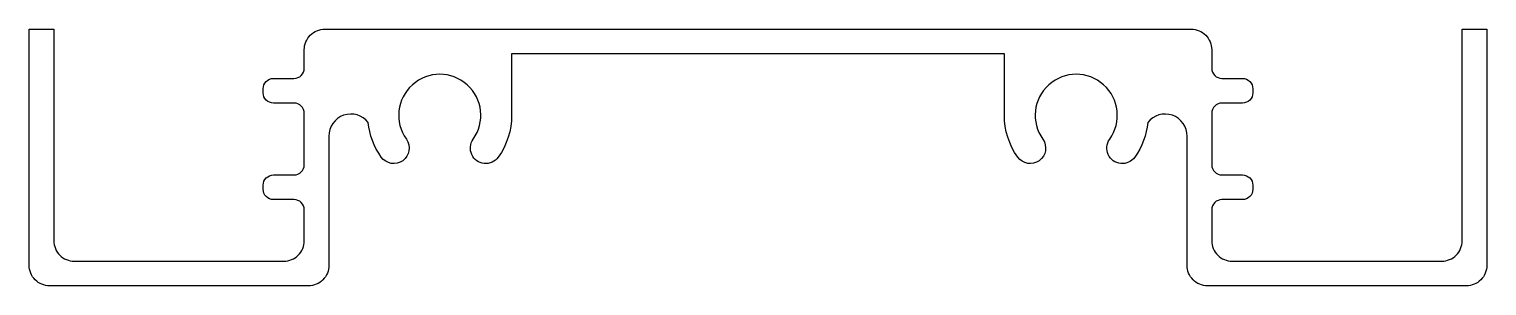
# Model space of a CAD drawing. Extents: x 118 to 189, y 211.9 to 224.4.
import ezdxf

# ---------------------------------------------------------------- set-up
doc = ezdxf.new("R2010")
doc.units = 0
doc.header["$LTSCALE"] = 15
doc.layers.get('0').update_dxf_attribs({"linetype": 'CONTINUOUS'})

msp = doc.modelspace()

# ---------------------------------------------------------------- linework, layer by layer
at = {"color": 0}
msp.add_lwpolyline([(131.438, 223.387, -0.414214), (132.438, 224.387), (174.638, 224.387, -0.414214), (175.638, 223.387), (175.638, 222.487, 0.414214), (176.138, 221.987), (177.138, 221.987, -0.414214), (177.638, 221.487), (177.638, 221.287, -0.414214), (177.138, 220.787), (176.138, 220.787, 0.414214), (175.638, 220.287), (175.638, 217.787, 0.414214), (176.138, 217.287), (177.138, 217.287, -0.414214), (177.638, 216.787), (177.638, 216.587, -0.414214), (177.138, 216.087), (176.138, 216.087, 0.414214), (175.638, 215.587), (175.638, 214.087, 0.414214), (176.638, 213.087), (186.838, 213.087, 0.414214), (187.838, 214.087), (187.838, 224.387), (189.038, 224.387), (189.038, 212.887, -0.414214), (188.038, 211.887), (175.438, 211.887, -0.414214), (174.438, 212.887), (174.438, 219.176, 0.713339), (172.522, 219.847, -0.131267), (171.888, 218.156, -1), (170.667, 219.026, 1.941253), (167.41, 219.026, -1), (166.189, 218.156, -0.156109), (165.538, 220.188), (165.538, 223.188), (141.538, 223.188), (141.538, 220.188, -0.156109), (140.888, 218.156, -1), (139.667, 219.026, 1.941253), (136.41, 219.026, -1), (135.189, 218.156, -0.131267), (134.555, 219.847, 0.713339), (132.638, 219.176), (132.638, 212.887, -0.414214), (131.638, 211.887), (119.038, 211.887, -0.414214), (118.038, 212.887), (118.038, 224.387), (119.238, 224.387), (119.238, 214.087, 0.414214), (120.238, 213.087), (130.438, 213.087, 0.414214), (131.438, 214.087), (131.438, 215.587, 0.414214), (130.938, 216.087), (129.938, 216.087, -0.414214), (129.438, 216.587), (129.438, 216.787, -0.414214), (129.938, 217.287), (130.938, 217.287, 0.414214), (131.438, 217.787), (131.438, 220.287, 0.414214), (130.938, 220.787), (129.938, 220.787, -0.414214), (129.438, 221.287), (129.438, 221.487, -0.414214), (129.938, 221.987), (130.938, 221.987, 0.414214), (131.438, 222.487)], format="xyb", close=True, dxfattribs=at)

doc.saveas('drawing.dxf')
